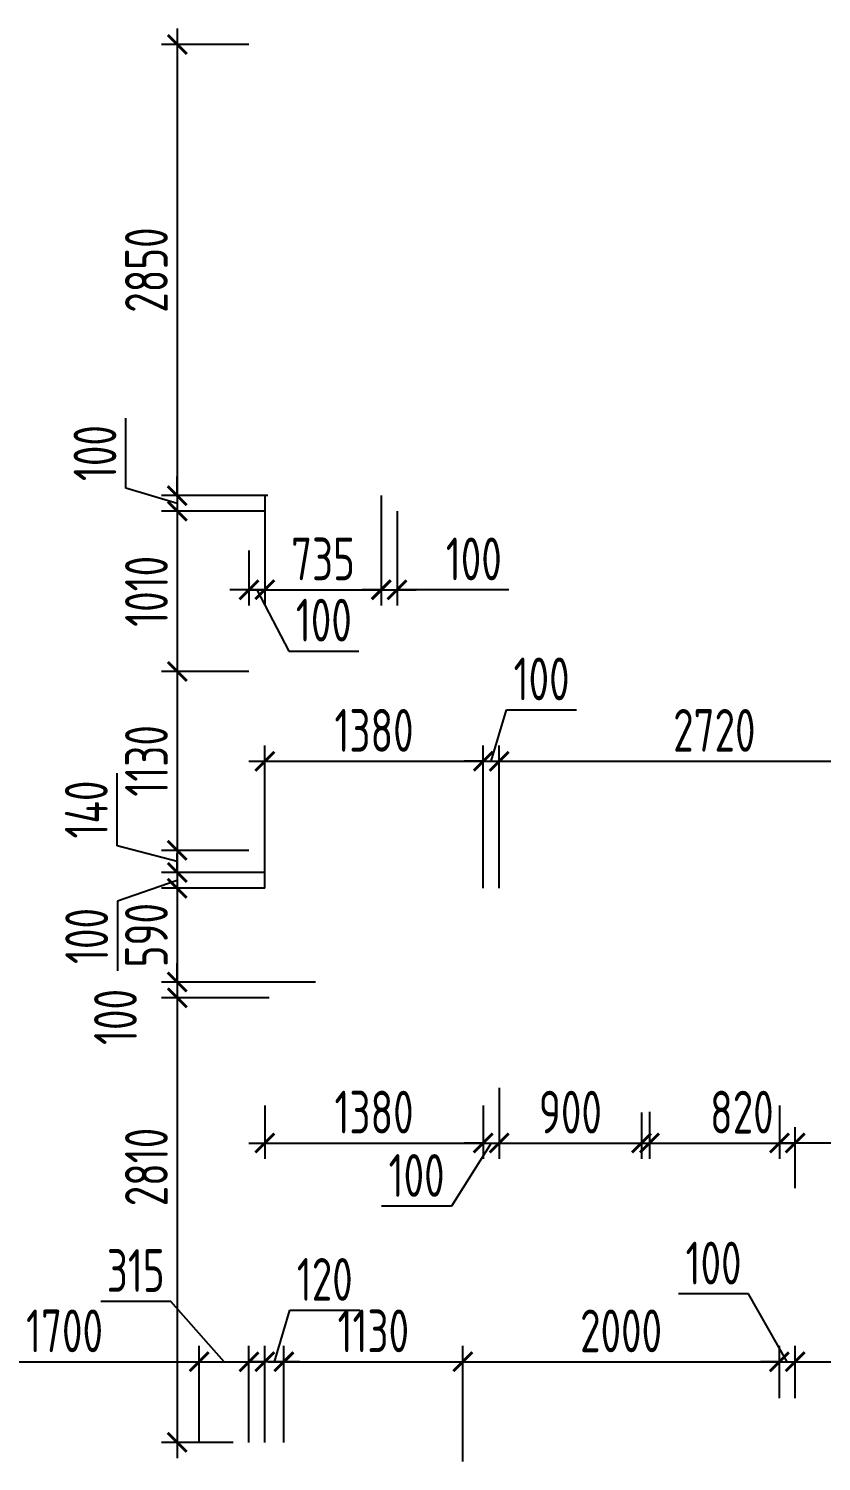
# Model space of a CAD drawing. Header units: millimetres. Extents: x -350007 to 535970, y -888 to 133718.
# Drawn here: x 71001 to 76007, y 118401 to 127451 of the extents above; entities that cross this region are included whole.
import ezdxf

# ---------------------------------------------------------------- set-up
doc = ezdxf.new("R2010")
doc.units = ezdxf.units.MM
doc.layers.add('АР_Размеры нов.', color=15, linetype='Continuous', lineweight=0)
doc.styles.add('ISOCPEUR', font='isocpeur.ttf', dxfattribs={"width": 0.7})
doc.dimstyles.new('R_100', dxfattribs={"dimtxt": 270, "dimasz": 120, "dimexe": 100, "dimexo": 0, "dimgap": 60, "dimtad": 1, "dimdec": 0, "dimrnd": 5, "dimzin": 0, "dimdsep": 46, "dimtxsty": 'ISOCPEUR', "dimblk": 'ARCHTICK', "dimcen": 0, "dimdle": 100, "dimclrd": 256, "dimclre": 256, "dimclrt": 256, "dimadec": 0, "dimazin": 0, "dimtfac": 2, "dimtdec": 0, "dimtofl": 0, "dimtmove": 1, "dimatfit": 3, "dimfxl": 1, "dimtvp": 3, "dimtolj": 1, "dimtzin": 0, "dimarcsym": 0})

# ---------------------------------------------------------------- blocks, each defined once
blk = doc.blocks.new('_ArchTick')
at = {"color": 0, "linetype": 'ByBlock', "const_width": 0.15}
blk.add_lwpolyline([(-0.5, -0.5), (0.5, 0.5)], dxfattribs=at)
blk = doc.blocks.new('*D2751')
at = {"layer": 'АР_Размеры нов.', "lineweight": -2, "ltscale": 100, "transparency": 16777216}
for p, q in [((72612.4, 118520.7), (72612.4, 119129.9)), ((73743, 118400.7), (73743, 119129.9)), ((72512.4, 119029.9), (73843, 119029.9))]:
    blk.add_line(p, q, dxfattribs=at)
at = {"layer": 'АР_Размеры нов.', "lineweight": -2, "ltscale": 100, "transparency": 16777216, "xscale": 120, "yscale": 120, "zscale": 120, "rotation": 180}
blk.add_blockref('_ArchTick', (72612.4, 119029.9), dxfattribs=at)
at = {"layer": 'АР_Размеры нов.', "lineweight": -2, "ltscale": 100, "transparency": 16777216, "xscale": 120, "yscale": 120, "zscale": 120}
blk.add_blockref('_ArchTick', (73743, 119029.9), dxfattribs=at)
at = {"layer": 'АР_Размеры нов.', "ltscale": 100, "transparency": 16777216, "insert": (73177.7, 119224.9), "char_height": 270, "attachment_point": 5, "style": 'ISOCPEUR'}
blk.add_mtext('\\A1;1130', dxfattribs=at)
blk = doc.blocks.new('*D2436')
at = {"layer": 'АР_Размеры нов.', "lineweight": -2, "ltscale": 500, "transparency": 16777216}
for p, q in [((70377.4, 118520.7), (70377.4, 119129.9)), ((72077.4, 118520.7), (72077.4, 119129.9)), ((70277.4, 119029.9), (72177.4, 119029.9))]:
    blk.add_line(p, q, dxfattribs=at)
at = {"layer": 'АР_Размеры нов.', "lineweight": -2, "ltscale": 500, "transparency": 16777216, "xscale": 120, "yscale": 120, "zscale": 120, "rotation": 180}
blk.add_blockref('_ArchTick', (70377.4, 119029.9), dxfattribs=at)
at = {"layer": 'АР_Размеры нов.', "lineweight": -2, "ltscale": 500, "transparency": 16777216, "xscale": 120, "yscale": 120, "zscale": 120}
blk.add_blockref('_ArchTick', (72077.4, 119029.9), dxfattribs=at)
at = {"layer": 'АР_Размеры нов.', "lineweight": 13, "ltscale": 500, "transparency": 16777216, "insert": (71227.4, 119224.9), "char_height": 270, "attachment_point": 5, "style": 'ISOCPEUR'}
blk.add_mtext('\\A1;1700', dxfattribs=at)
blk = doc.blocks.new('*D2437')
at = {"layer": 'АР_Размеры нов.', "lineweight": -2, "ltscale": 500, "transparency": 16777216}
for p, q in [((71897.9, 119411.1), (71456.6, 119411.1)), ((72234.9, 119029.9), (71897.9, 119411.1)), ((72077.4, 118520.7), (72077.4, 119129.9)), ((72392.4, 118520.7), (72392.4, 119129.9)), ((71977.4, 119029.9), (72492.4, 119029.9))]:
    blk.add_line(p, q, dxfattribs=at)
at = {"layer": 'АР_Размеры нов.', "lineweight": -2, "ltscale": 500, "transparency": 16777216, "xscale": 120, "yscale": 120, "zscale": 120, "rotation": 180}
blk.add_blockref('_ArchTick', (72077.4, 119029.9), dxfattribs=at)
at = {"layer": 'АР_Размеры нов.', "lineweight": -2, "ltscale": 500, "transparency": 16777216, "xscale": 120, "yscale": 120, "zscale": 120}
blk.add_blockref('_ArchTick', (72392.4, 119029.9), dxfattribs=at)
at = {"layer": 'АР_Размеры нов.', "lineweight": 13, "ltscale": 500, "transparency": 16777216, "insert": (71677.3, 119606.1), "char_height": 270, "attachment_point": 5, "style": 'ISOCPEUR'}
blk.add_mtext('\\A1;315', dxfattribs=at)
blk = doc.blocks.new('*D2471')
at = {"layer": 'АР_Размеры нов.', "lineweight": -2, "ltscale": 500, "transparency": 16777216}
for p, q in [((71939.7, 127450.7), (71939.7, 124400.7)), ((72392.4, 127350.7), (71839.7, 127350.7)), ((72512.4, 124500.7), (71839.7, 124500.7))]:
    blk.add_line(p, q, dxfattribs=at)
at = {"layer": 'АР_Размеры нов.', "lineweight": -2, "ltscale": 500, "transparency": 16777216, "xscale": 120, "yscale": 120, "zscale": 120}
for p, rotation in [((71939.7, 127350.7), 90), ((71939.7, 124500.7), 270)]:
    blk.add_blockref('_ArchTick', p, dxfattribs=dict(at, rotation=rotation))
at = {"layer": 'АР_Размеры нов.', "lineweight": 13, "ltscale": 500, "transparency": 16777216, "insert": (71744.7, 125925.7), "char_height": 270, "attachment_point": 5, "rotation": 90, "style": 'ISOCPEUR'}
blk.add_mtext('\\A1;2850', dxfattribs=at)
blk = doc.blocks.new('*D2484')
at = {"layer": 'АР_Размеры нов.', "lineweight": -2, "ltscale": 500, "transparency": 16777216}
for p, q in [((71614.7, 124549), (71614.7, 124990.3)), ((71939.7, 124500.7), (71939.7, 124620.7)), ((71939.7, 124451.5), (71614.7, 124549)), ((72512.4, 124500.7), (71839.7, 124500.7)), ((71939.7, 124500.7), (71939.7, 124402.3)), ((72492.4, 124402.3), (71839.7, 124402.3)), ((71939.7, 124402.3), (71939.7, 124282.3))]:
    blk.add_line(p, q, dxfattribs=at)
at = {"layer": 'АР_Размеры нов.', "lineweight": -2, "ltscale": 500, "transparency": 16777216, "xscale": 120, "yscale": 120, "zscale": 120}
for p, rotation in [((71939.7, 124500.7), 270), ((71939.7, 124402.3), 90)]:
    blk.add_blockref('_ArchTick', p, dxfattribs=dict(at, rotation=rotation))
at = {"layer": 'АР_Размеры нов.', "lineweight": 13, "ltscale": 500, "transparency": 16777216, "insert": (71419.7, 124769.6), "char_height": 270, "attachment_point": 5, "rotation": 90, "style": 'ISOCPEUR'}
blk.add_mtext('\\A1;100', dxfattribs=at)
blk = doc.blocks.new('*D2485')
at = {"layer": 'АР_Размеры нов.', "lineweight": -2, "ltscale": 500, "transparency": 16777216}
for p, q in [((71939.7, 124502.3), (71939.7, 123290.3)), ((72492.4, 124402.3), (71839.7, 124402.3)), ((72392.4, 123390.3), (71839.7, 123390.3))]:
    blk.add_line(p, q, dxfattribs=at)
at = {"layer": 'АР_Размеры нов.', "lineweight": -2, "ltscale": 500, "transparency": 16777216, "xscale": 120, "yscale": 120, "zscale": 120}
for p, rotation in [((71939.7, 124402.3), 90), ((71939.7, 123390.3), 270)]:
    blk.add_blockref('_ArchTick', p, dxfattribs=dict(at, rotation=rotation))
at = {"layer": 'АР_Размеры нов.', "lineweight": 13, "ltscale": 500, "transparency": 16777216, "insert": (71744.7, 123896.3), "char_height": 270, "attachment_point": 5, "rotation": 90, "style": 'ISOCPEUR'}
blk.add_mtext('\\A1;1010', dxfattribs=at)
blk = doc.blocks.new('*D2486')
at = {"layer": 'АР_Размеры нов.', "lineweight": -2, "ltscale": 500, "transparency": 16777216}
for p, q in [((71939.7, 123490.3), (71939.7, 122160.3)), ((72392.4, 123390.3), (71839.7, 123390.3)), ((72392.4, 122260.3), (71839.7, 122260.3))]:
    blk.add_line(p, q, dxfattribs=at)
at = {"layer": 'АР_Размеры нов.', "lineweight": -2, "ltscale": 500, "transparency": 16777216, "xscale": 120, "yscale": 120, "zscale": 120}
for p, rotation in [((71939.7, 123390.3), 90), ((71939.7, 122260.3), 270)]:
    blk.add_blockref('_ArchTick', p, dxfattribs=dict(at, rotation=rotation))
at = {"layer": 'АР_Размеры нов.', "lineweight": 13, "ltscale": 500, "transparency": 16777216, "insert": (71744.7, 122825.3), "char_height": 270, "attachment_point": 5, "rotation": 90, "style": 'ISOCPEUR'}
blk.add_mtext('\\A1;1130', dxfattribs=at)
blk = doc.blocks.new('*D2487')
at = {"layer": 'АР_Размеры нов.', "lineweight": -2, "ltscale": 500, "transparency": 16777216}
for p, q in [((72492.4, 124500.7), (72492.4, 123806)), ((73227.4, 124500.7), (73227.4, 123806)), ((72392.4, 123906), (73327.4, 123906))]:
    blk.add_line(p, q, dxfattribs=at)
at = {"layer": 'АР_Размеры нов.', "lineweight": -2, "ltscale": 500, "transparency": 16777216, "xscale": 120, "yscale": 120, "zscale": 120, "rotation": 180}
blk.add_blockref('_ArchTick', (72492.4, 123906), dxfattribs=at)
at = {"layer": 'АР_Размеры нов.', "lineweight": -2, "ltscale": 500, "transparency": 16777216, "xscale": 120, "yscale": 120, "zscale": 120}
blk.add_blockref('_ArchTick', (73227.4, 123906), dxfattribs=at)
at = {"layer": 'АР_Размеры нов.', "lineweight": 13, "ltscale": 500, "transparency": 16777216, "insert": (72859.9, 124101), "char_height": 270, "attachment_point": 5, "style": 'ISOCPEUR'}
blk.add_mtext('\\A1;735', dxfattribs=at)
blk = doc.blocks.new('*D2488')
at = {"layer": 'АР_Размеры нов.', "lineweight": -2, "ltscale": 500, "transparency": 16777216}
for p, q in [((73227.4, 124500.7), (73227.4, 123806)), ((73327.4, 124402.3), (73327.4, 123806)), ((73227.4, 123906), (73107.4, 123906)), ((73227.4, 123906), (73327.4, 123906)), ((73327.4, 123906), (73447.4, 123906)), ((74033.1, 123906), (73327.4, 123906))]:
    blk.add_line(p, q, dxfattribs=at)
at = {"layer": 'АР_Размеры нов.', "lineweight": -2, "ltscale": 500, "transparency": 16777216, "xscale": 120, "yscale": 120, "zscale": 120}
blk.add_blockref('_ArchTick', (73227.4, 123906), dxfattribs=at)
at = {"layer": 'АР_Размеры нов.', "lineweight": -2, "ltscale": 500, "transparency": 16777216, "xscale": 120, "yscale": 120, "zscale": 120, "rotation": 180}
blk.add_blockref('_ArchTick', (73327.4, 123906), dxfattribs=at)
at = {"layer": 'АР_Размеры нов.', "lineweight": 13, "ltscale": 500, "transparency": 16777216, "insert": (73812.4, 124101), "char_height": 270, "attachment_point": 5, "style": 'ISOCPEUR'}
blk.add_mtext('\\A1;100', dxfattribs=at)
blk = doc.blocks.new('*D2489')
at = {"layer": 'АР_Размеры нов.', "lineweight": -2, "ltscale": 500, "transparency": 16777216}
for p, q in [((72392.4, 124153.3), (72392.4, 123806)), ((72492.4, 124153.3), (72492.4, 123806)), ((72392.4, 123906), (72272.4, 123906)), ((72492.4, 123906), (72392.4, 123906)), ((72442.4, 123906), (72644.6, 123519.4)), ((72492.4, 123906), (72612.4, 123906)), ((72644.6, 123519.4), (73085.9, 123519.4))]:
    blk.add_line(p, q, dxfattribs=at)
at = {"layer": 'АР_Размеры нов.', "lineweight": -2, "ltscale": 500, "transparency": 16777216, "xscale": 120, "yscale": 120, "zscale": 120}
blk.add_blockref('_ArchTick', (72392.4, 123906), dxfattribs=at)
at = {"layer": 'АР_Размеры нов.', "lineweight": -2, "ltscale": 500, "transparency": 16777216, "xscale": 120, "yscale": 120, "zscale": 120, "rotation": 180}
blk.add_blockref('_ArchTick', (72492.4, 123906), dxfattribs=at)
at = {"layer": 'АР_Размеры нов.', "lineweight": 13, "ltscale": 500, "transparency": 16777216, "insert": (72865.2, 123714.4), "char_height": 270, "attachment_point": 5, "style": 'ISOCPEUR'}
blk.add_mtext('\\A1;100', dxfattribs=at)
blk = doc.blocks.new('*D2490')
at = {"layer": 'АР_Размеры нов.', "lineweight": -2, "ltscale": 500, "transparency": 16777216}
for p, q in [((71559.9, 122287.8), (71559.9, 122748)), ((71939.7, 122360.3), (71939.7, 122020.3)), ((71939.7, 122190.3), (71559.9, 122287.8)), ((72392.4, 122260.3), (71839.7, 122260.3)), ((72492.4, 122120.3), (71839.7, 122120.3))]:
    blk.add_line(p, q, dxfattribs=at)
at = {"layer": 'АР_Размеры нов.', "lineweight": -2, "ltscale": 500, "transparency": 16777216, "xscale": 120, "yscale": 120, "zscale": 120}
for p, rotation in [((71939.7, 122260.3), 90), ((71939.7, 122120.3), 270)]:
    blk.add_blockref('_ArchTick', p, dxfattribs=dict(at, rotation=rotation))
at = {"layer": 'АР_Размеры нов.', "lineweight": 13, "ltscale": 500, "transparency": 16777216, "insert": (71364.9, 122517.9), "char_height": 270, "attachment_point": 5, "rotation": 90, "style": 'ISOCPEUR'}
blk.add_mtext('\\A1;140', dxfattribs=at)
blk = doc.blocks.new('*D2491')
at = {"layer": 'АР_Размеры нов.', "lineweight": -2, "ltscale": 500, "transparency": 16777216}
for p, q in [((71939.7, 122120.3), (71939.7, 122240.3)), ((72492.4, 122120.3), (71839.7, 122120.3)), ((71939.7, 122120.3), (71939.7, 122020.3)), ((71939.7, 122070.3), (71562.5, 121939.8)), ((72492.4, 122020.3), (71839.7, 122020.3)), ((71939.7, 122020.3), (71939.7, 121900.3)), ((71562.5, 121939.8), (71562.5, 121498.5))]:
    blk.add_line(p, q, dxfattribs=at)
at = {"layer": 'АР_Размеры нов.', "lineweight": -2, "ltscale": 500, "transparency": 16777216, "xscale": 120, "yscale": 120, "zscale": 120}
for p, rotation in [((71939.7, 122120.3), 270), ((71939.7, 122020.3), 90)]:
    blk.add_blockref('_ArchTick', p, dxfattribs=dict(at, rotation=rotation))
at = {"layer": 'АР_Размеры нов.', "lineweight": 13, "ltscale": 500, "transparency": 16777216, "insert": (71367.5, 121719.2), "char_height": 270, "attachment_point": 5, "rotation": 90, "style": 'ISOCPEUR'}
blk.add_mtext('\\A1;100', dxfattribs=at)
blk = doc.blocks.new('*D2492')
at = {"layer": 'АР_Размеры нов.', "lineweight": -2, "ltscale": 500, "transparency": 16777216}
for p, q in [((71939.7, 121428.5), (71939.7, 118420.7)), ((72520.6, 121328.5), (71839.7, 121328.5)), ((72292.4, 118520.7), (71839.7, 118520.7))]:
    blk.add_line(p, q, dxfattribs=at)
at = {"layer": 'АР_Размеры нов.', "lineweight": -2, "ltscale": 500, "transparency": 16777216, "xscale": 120, "yscale": 120, "zscale": 120}
for p, rotation in [((71939.7, 121328.5), 90), ((71939.7, 118520.7), 270)]:
    blk.add_blockref('_ArchTick', p, dxfattribs=dict(at, rotation=rotation))
at = {"layer": 'АР_Размеры нов.', "lineweight": 13, "ltscale": 500, "transparency": 16777216, "insert": (71744.7, 120259.7), "char_height": 270, "attachment_point": 5, "rotation": 90, "style": 'ISOCPEUR'}
blk.add_mtext('\\A1;2810', dxfattribs=at)
blk = doc.blocks.new('*D2493')
at = {"layer": 'АР_Размеры нов.', "lineweight": -2, "ltscale": 500, "transparency": 16777216}
for p, q in [((71939.7, 121428.5), (71939.7, 121548.5)), ((72392.4, 121428.5), (71839.7, 121428.5)), ((72392.4, 121328.5), (71839.7, 121328.5)), ((71939.7, 121328.5), (71939.7, 121208.5))]:
    blk.add_line(p, q, dxfattribs=at)
at = {"layer": 'АР_Размеры нов.', "lineweight": -2, "ltscale": 500, "transparency": 16777216, "xscale": 120, "yscale": 120, "zscale": 120}
for p, rotation in [((71939.7, 121428.5), 270), ((71939.7, 121328.5), 90)]:
    blk.add_blockref('_ArchTick', p, dxfattribs=dict(at, rotation=rotation))
at = {"layer": 'АР_Размеры нов.', "lineweight": 13, "ltscale": 500, "transparency": 16777216, "insert": (71549.1, 121207.7), "char_height": 270, "attachment_point": 5, "rotation": 90, "style": 'ISOCPEUR'}
blk.add_mtext('\\A1;100', dxfattribs=at)
blk = doc.blocks.new('*D2494')
at = {"layer": 'АР_Размеры нов.', "lineweight": -2, "ltscale": 500, "transparency": 16777216}
for p, q in [((71939.7, 122120.3), (71939.7, 121328.5)), ((72492.4, 122020.3), (71839.7, 122020.3)), ((72811.5, 121428.5), (71839.7, 121428.5))]:
    blk.add_line(p, q, dxfattribs=at)
at = {"layer": 'АР_Размеры нов.', "lineweight": -2, "ltscale": 500, "transparency": 16777216, "xscale": 120, "yscale": 120, "zscale": 120}
for p, rotation in [((71939.7, 122020.3), 90), ((71939.7, 121428.5), 270)]:
    blk.add_blockref('_ArchTick', p, dxfattribs=dict(at, rotation=rotation))
at = {"layer": 'АР_Размеры нов.', "lineweight": 13, "ltscale": 500, "transparency": 16777216, "insert": (71744.7, 121724.4), "char_height": 270, "attachment_point": 5, "rotation": 90, "style": 'ISOCPEUR'}
blk.add_mtext('\\A1;590', dxfattribs=at)
blk = doc.blocks.new('*D2495')
at = {"layer": 'АР_Размеры нов.', "lineweight": -2, "ltscale": 500, "transparency": 16777216}
for p, q in [((72552.7, 119029.9), (72650.2, 119354.9)), ((72650.2, 119354.9), (73091.5, 119354.9)), ((72492.4, 118520.7), (72492.4, 119129.9)), ((72613, 118520.7), (72613, 119129.9)), ((72713, 119029.9), (72392.4, 119029.9))]:
    blk.add_line(p, q, dxfattribs=at)
at = {"layer": 'АР_Размеры нов.', "lineweight": -2, "ltscale": 500, "transparency": 16777216, "xscale": 120, "yscale": 120, "zscale": 120, "rotation": 180}
blk.add_blockref('_ArchTick', (72492.4, 119029.9), dxfattribs=at)
at = {"layer": 'АР_Размеры нов.', "lineweight": -2, "ltscale": 500, "transparency": 16777216, "xscale": 120, "yscale": 120, "zscale": 120}
blk.add_blockref('_ArchTick', (72613, 119029.9), dxfattribs=at)
at = {"layer": 'АР_Размеры нов.', "lineweight": 13, "ltscale": 500, "transparency": 16777216, "insert": (72870.8, 119549.9), "char_height": 270, "attachment_point": 5, "style": 'ISOCPEUR'}
blk.add_mtext('\\A1;120', dxfattribs=at)
blk = doc.blocks.new('*D2496')
at = {"layer": 'АР_Размеры нов.', "lineweight": -2, "ltscale": 500, "transparency": 16777216}
for p, q in [((73743, 118520.7), (73743, 119129.9)), ((75742.4, 118800.7), (75742.4, 119129.9)), ((73643, 119029.9), (75842.4, 119029.9))]:
    blk.add_line(p, q, dxfattribs=at)
at = {"layer": 'АР_Размеры нов.', "lineweight": -2, "ltscale": 500, "transparency": 16777216, "xscale": 120, "yscale": 120, "zscale": 120, "rotation": 180}
blk.add_blockref('_ArchTick', (73743, 119029.9), dxfattribs=at)
at = {"layer": 'АР_Размеры нов.', "lineweight": -2, "ltscale": 500, "transparency": 16777216, "xscale": 120, "yscale": 120, "zscale": 120}
blk.add_blockref('_ArchTick', (75742.4, 119029.9), dxfattribs=at)
at = {"layer": 'АР_Размеры нов.', "lineweight": 13, "ltscale": 500, "transparency": 16777216, "insert": (74742.7, 119224.9), "char_height": 270, "attachment_point": 5, "style": 'ISOCPEUR'}
blk.add_mtext('\\A1;2000', dxfattribs=at)
blk = doc.blocks.new('*D2497')
at = {"layer": 'АР_Размеры нов.', "lineweight": -2, "ltscale": 500, "transparency": 16777216}
for p, q in [((75547.4, 119458.2), (75106.1, 119458.2)), ((75792.4, 119029.9), (75547.4, 119458.2)), ((75742.4, 118800.7), (75742.4, 119129.9)), ((75842.4, 118800.7), (75842.4, 119129.9)), ((75742.4, 119029.9), (75622.4, 119029.9)), ((75742.4, 119029.9), (75842.4, 119029.9)), ((75842.4, 119029.9), (75962.4, 119029.9))]:
    blk.add_line(p, q, dxfattribs=at)
at = {"layer": 'АР_Размеры нов.', "lineweight": -2, "ltscale": 500, "transparency": 16777216, "xscale": 120, "yscale": 120, "zscale": 120}
blk.add_blockref('_ArchTick', (75742.4, 119029.9), dxfattribs=at)
at = {"layer": 'АР_Размеры нов.', "lineweight": -2, "ltscale": 500, "transparency": 16777216, "xscale": 120, "yscale": 120, "zscale": 120, "rotation": 180}
blk.add_blockref('_ArchTick', (75842.4, 119029.9), dxfattribs=at)
at = {"layer": 'АР_Размеры нов.', "lineweight": 13, "ltscale": 500, "transparency": 16777216, "insert": (75326.7, 119653.2), "char_height": 270, "attachment_point": 5, "style": 'ISOCPEUR'}
blk.add_mtext('\\A1;100', dxfattribs=at)
blk = doc.blocks.new('*D2498')
at = {"layer": 'АР_Размеры нов.', "lineweight": -2, "ltscale": 500, "transparency": 16777216}
for p, q in [((72492.4, 122020.3), (72492.4, 122923)), ((73872.4, 122020.3), (73872.4, 122923)), ((72392.4, 122823), (73972.4, 122823))]:
    blk.add_line(p, q, dxfattribs=at)
at = {"layer": 'АР_Размеры нов.', "lineweight": -2, "ltscale": 500, "transparency": 16777216, "xscale": 120, "yscale": 120, "zscale": 120, "rotation": 180}
blk.add_blockref('_ArchTick', (72492.4, 122823), dxfattribs=at)
at = {"layer": 'АР_Размеры нов.', "lineweight": -2, "ltscale": 500, "transparency": 16777216, "xscale": 120, "yscale": 120, "zscale": 120}
blk.add_blockref('_ArchTick', (73872.4, 122823), dxfattribs=at)
at = {"layer": 'АР_Размеры нов.', "lineweight": 13, "ltscale": 500, "transparency": 16777216, "insert": (73182.4, 123018), "char_height": 270, "attachment_point": 5, "style": 'ISOCPEUR'}
blk.add_mtext('\\A1;1380', dxfattribs=at)
blk = doc.blocks.new('*D2499')
at = {"layer": 'АР_Размеры нов.', "lineweight": -2, "ltscale": 500, "transparency": 16777216}
for p, q in [((73922.4, 122823), (74019.9, 123148)), ((74019.9, 123148), (74461.2, 123148)), ((73872.4, 122020.3), (73872.4, 122923)), ((73972.4, 122020.3), (73972.4, 122923)), ((73872.4, 122823), (73752.4, 122823)), ((73872.4, 122823), (73972.4, 122823)), ((73972.4, 122823), (74092.4, 122823))]:
    blk.add_line(p, q, dxfattribs=at)
at = {"layer": 'АР_Размеры нов.', "lineweight": -2, "ltscale": 500, "transparency": 16777216, "xscale": 120, "yscale": 120, "zscale": 120}
blk.add_blockref('_ArchTick', (73872.4, 122823), dxfattribs=at)
at = {"layer": 'АР_Размеры нов.', "lineweight": -2, "ltscale": 500, "transparency": 16777216, "xscale": 120, "yscale": 120, "zscale": 120, "rotation": 180}
blk.add_blockref('_ArchTick', (73972.4, 122823), dxfattribs=at)
at = {"layer": 'АР_Размеры нов.', "lineweight": 13, "ltscale": 500, "transparency": 16777216, "insert": (74240.5, 123343), "char_height": 270, "attachment_point": 5, "style": 'ISOCPEUR'}
blk.add_mtext('\\A1;100', dxfattribs=at)
blk = doc.blocks.new('*D2500')
at = {"layer": 'АР_Размеры нов.', "lineweight": -2, "ltscale": 500, "transparency": 16777216}
for p, q in [((73972.4, 122020.3), (73972.4, 122923)), ((76690.9, 122020.3), (76690.9, 122923)), ((73872.4, 122823), (76790.9, 122823))]:
    blk.add_line(p, q, dxfattribs=at)
at = {"layer": 'АР_Размеры нов.', "lineweight": -2, "ltscale": 500, "transparency": 16777216, "xscale": 120, "yscale": 120, "zscale": 120, "rotation": 180}
blk.add_blockref('_ArchTick', (73972.4, 122823), dxfattribs=at)
at = {"layer": 'АР_Размеры нов.', "lineweight": -2, "ltscale": 500, "transparency": 16777216, "xscale": 120, "yscale": 120, "zscale": 120}
blk.add_blockref('_ArchTick', (76690.9, 122823), dxfattribs=at)
at = {"layer": 'АР_Размеры нов.', "lineweight": 13, "ltscale": 500, "transparency": 16777216, "insert": (75331.6, 123018), "char_height": 270, "attachment_point": 5, "style": 'ISOCPEUR'}
blk.add_mtext('\\A1;2720', dxfattribs=at)
blk = doc.blocks.new('*D2518')
at = {"layer": 'АР_Размеры нов.', "lineweight": -2, "ltscale": 500, "transparency": 16777216}
for p, q in [((75842.4, 118800.7), (75842.4, 119129.9)), ((78020.7, 118520.5), (78020.7, 119129.9)), ((75742.4, 119029.9), (78120.7, 119029.9))]:
    blk.add_line(p, q, dxfattribs=at)
at = {"layer": 'АР_Размеры нов.', "lineweight": -2, "ltscale": 500, "transparency": 16777216, "xscale": 120, "yscale": 120, "zscale": 120, "rotation": 180}
blk.add_blockref('_ArchTick', (75842.4, 119029.9), dxfattribs=at)
at = {"layer": 'АР_Размеры нов.', "lineweight": -2, "ltscale": 500, "transparency": 16777216, "xscale": 120, "yscale": 120, "zscale": 120}
blk.add_blockref('_ArchTick', (78020.7, 119029.9), dxfattribs=at)
at = {"layer": 'АР_Размеры нов.', "lineweight": 13, "ltscale": 500, "transparency": 16777216, "insert": (76931.6, 119224.9), "char_height": 270, "attachment_point": 5, "style": 'ISOCPEUR'}
blk.add_mtext('\\A1;2180', dxfattribs=at)
blk = doc.blocks.new('*D2532')
at = {"layer": 'АР_Размеры нов.', "lineweight": -2, "ltscale": 500, "transparency": 16777216}
for p, q in [((72492.4, 120648.1), (72492.4, 120311.6)), ((73872.4, 120648.1), (73872.4, 120311.6)), ((72392.4, 120411.6), (73972.4, 120411.6))]:
    blk.add_line(p, q, dxfattribs=at)
at = {"layer": 'АР_Размеры нов.', "lineweight": -2, "ltscale": 500, "transparency": 16777216, "xscale": 120, "yscale": 120, "zscale": 120, "rotation": 180}
blk.add_blockref('_ArchTick', (72492.4, 120411.6), dxfattribs=at)
at = {"layer": 'АР_Размеры нов.', "lineweight": -2, "ltscale": 500, "transparency": 16777216, "xscale": 120, "yscale": 120, "zscale": 120}
blk.add_blockref('_ArchTick', (73872.4, 120411.6), dxfattribs=at)
at = {"layer": 'АР_Размеры нов.', "lineweight": 13, "ltscale": 500, "transparency": 16777216, "insert": (73182.4, 120606.6), "char_height": 270, "attachment_point": 5, "style": 'ISOCPEUR'}
blk.add_mtext('\\A1;1380', dxfattribs=at)
blk = doc.blocks.new('*D2533')
at = {"layer": 'АР_Размеры нов.', "lineweight": -2, "ltscale": 500, "transparency": 16777216}
for p, q in [((73972.4, 120760.4), (73972.4, 120311.6)), ((73872.4, 120648.1), (73872.4, 120311.6)), ((73922.4, 120411.6), (73671.7, 120011.6)), ((73872.4, 120411.6), (73752.4, 120411.6)), ((73872.4, 120411.6), (73972.4, 120411.6)), ((73972.4, 120411.6), (74092.4, 120411.6)), ((73671.7, 120011.6), (73230.4, 120011.6))]:
    blk.add_line(p, q, dxfattribs=at)
at = {"layer": 'АР_Размеры нов.', "lineweight": -2, "ltscale": 500, "transparency": 16777216, "xscale": 120, "yscale": 120, "zscale": 120}
blk.add_blockref('_ArchTick', (73872.4, 120411.6), dxfattribs=at)
at = {"layer": 'АР_Размеры нов.', "lineweight": -2, "ltscale": 500, "transparency": 16777216, "xscale": 120, "yscale": 120, "zscale": 120, "rotation": 180}
blk.add_blockref('_ArchTick', (73972.4, 120411.6), dxfattribs=at)
at = {"layer": 'АР_Размеры нов.', "lineweight": 13, "ltscale": 500, "transparency": 16777216, "insert": (73451.1, 120206.6), "char_height": 270, "attachment_point": 5, "style": 'ISOCPEUR'}
blk.add_mtext('\\A1;100', dxfattribs=at)
blk = doc.blocks.new('*D2534')
at = {"layer": 'АР_Размеры нов.', "lineweight": -2, "ltscale": 500, "transparency": 16777216}
for p, q in [((73972.4, 120760.4), (73972.4, 120311.6)), ((74872.4, 120604), (74872.4, 120311.6)), ((73872.4, 120411.6), (74972.4, 120411.6))]:
    blk.add_line(p, q, dxfattribs=at)
at = {"layer": 'АР_Размеры нов.', "lineweight": -2, "ltscale": 500, "transparency": 16777216, "xscale": 120, "yscale": 120, "zscale": 120, "rotation": 180}
blk.add_blockref('_ArchTick', (73972.4, 120411.6), dxfattribs=at)
at = {"layer": 'АР_Размеры нов.', "lineweight": -2, "ltscale": 500, "transparency": 16777216, "xscale": 120, "yscale": 120, "zscale": 120}
blk.add_blockref('_ArchTick', (74872.4, 120411.6), dxfattribs=at)
at = {"layer": 'АР_Размеры нов.', "lineweight": 13, "ltscale": 500, "transparency": 16777216, "insert": (74422.4, 120606.6), "char_height": 270, "attachment_point": 5, "style": 'ISOCPEUR'}
blk.add_mtext('\\A1;900', dxfattribs=at)
blk = doc.blocks.new('*D2535')
at = {"layer": 'АР_Размеры нов.', "lineweight": -2, "ltscale": 500, "transparency": 16777216}
for p, q in [((75742.4, 120648.1), (75742.4, 120311.6)), ((74922.4, 120608), (74922.4, 120311.6)), ((74822.4, 120411.6), (75842.4, 120411.6))]:
    blk.add_line(p, q, dxfattribs=at)
at = {"layer": 'АР_Размеры нов.', "lineweight": -2, "ltscale": 500, "transparency": 16777216, "xscale": 120, "yscale": 120, "zscale": 120, "rotation": 180}
blk.add_blockref('_ArchTick', (74922.4, 120411.6), dxfattribs=at)
at = {"layer": 'АР_Размеры нов.', "lineweight": -2, "ltscale": 500, "transparency": 16777216, "xscale": 120, "yscale": 120, "zscale": 120}
blk.add_blockref('_ArchTick', (75742.4, 120411.6), dxfattribs=at)
at = {"layer": 'АР_Размеры нов.', "lineweight": 13, "ltscale": 500, "transparency": 16777216, "insert": (75505.5, 120606.6), "char_height": 270, "attachment_point": 5, "style": 'ISOCPEUR'}
blk.add_mtext('\\A1;820', dxfattribs=at)
blk = doc.blocks.new('*D2536')
at = {"layer": 'АР_Размеры нов.', "lineweight": -2, "ltscale": 500, "transparency": 16777216}
for p, q in [((75842.4, 120126.1), (75842.4, 120511.6)), ((76742.4, 120126.1), (76742.4, 120511.6)), ((76842.4, 120411.6), (75742.4, 120411.6))]:
    blk.add_line(p, q, dxfattribs=at)
at = {"layer": 'АР_Размеры нов.', "lineweight": -2, "ltscale": 500, "transparency": 16777216, "xscale": 120, "yscale": 120, "zscale": 120, "rotation": 180}
blk.add_blockref('_ArchTick', (75842.4, 120411.6), dxfattribs=at)
at = {"layer": 'АР_Размеры нов.', "lineweight": -2, "ltscale": 500, "transparency": 16777216, "xscale": 120, "yscale": 120, "zscale": 120}
blk.add_blockref('_ArchTick', (76742.4, 120411.6), dxfattribs=at)
at = {"layer": 'АР_Размеры нов.', "lineweight": 13, "ltscale": 500, "transparency": 16777216, "insert": (76292.4, 120606.6), "char_height": 270, "attachment_point": 5, "style": 'ISOCPEUR'}
blk.add_mtext('\\A1;900', dxfattribs=at)

msp = doc.modelspace()

# ---------------------------------------------------------------- dimensions: what is measured, and where the dimension line sits
at = {"layer": 'АР_Размеры нов.', "lineweight": 13, "ltscale": 500}
for base, p1, p2, picture, middle in [((71939.7, 124500.7), (72392.4, 127350.7), (72512.4, 124500.7), '*D2471', (71744.7, 125925.7)), ((71939.7, 124402.3), (72512.4, 124500.7), (72492.4, 124402.3), '*D2484', (71419.7, 124609)), ((71939.7, 123390.3), (72492.4, 124402.3), (72392.4, 123390.3), '*D2485', (71744.7, 123896.3)), ((71939.7, 122260.3), (72392.4, 123390.3), (72392.4, 122260.3), '*D2486', (71744.7, 122825.3)), ((71939.7, 121428.5), (72492.4, 122020.3), (72811.5, 121428.5), '*D2494', (71744.7, 121724.4))]:
    dim = msp.add_linear_dim(base=base, p1=p1, p2=p2, angle=90, dimstyle='R_100', override={"dimpost": '\\X'}, dxfattribs=at)
    dim.commit()
    dim.dimension.update_dxf_attribs({"geometry": picture, "text_midpoint": middle})
for base, p1, p2, picture, middle in [((73227.4, 123906), (72492.4, 124500.7), (73227.4, 124500.7), '*D2487', (72859.9, 124101)), ((73972.4, 122823), (73872.4, 122020.3), (73972.4, 122020.3), '*D2499', (74079.9, 123343)), ((73872.4, 122823), (72492.4, 122020.3), (73872.4, 122020.3), '*D2498', (73182.4, 123018)), ((76690.9013, 122822.9815), (73972.3922, 122020.3155), (76690.9013, 122020.3157), '*D2500', (75331.6468, 123017.9815)), ((73872.4, 120411.6), (72492.4, 120648.1), (73872.4, 120648.1), '*D2532', (73182.4, 120606.6)), ((74872.4, 120411.6), (73972.4, 120760.4), (74872.4, 120604), '*D2534', (74422.4, 120606.6)), ((75842.4, 120411.6), (76742.4, 120126.1), (75842.4, 120126.1), '*D2536', (76292.4, 120606.6)), ((72492.4, 119029.9), (72613, 118520.7), (72492.4, 118520.7), '*D2495', (72710.2, 119549.9)), ((72077.4, 119029.9), (70377.4, 118520.7), (72077.4, 118520.7), '*D2436', (71227.4, 119224.9)), ((75742.4, 119029.9), (73743, 118520.7), (75742.4, 118800.7), '*D2496', (74742.7, 119224.9)), ((78020.7, 119029.9), (75842.4, 118800.7), (78020.7, 118520.5), '*D2518', (76931.6, 119224.9))]:
    dim = msp.add_linear_dim(base=base, p1=p1, p2=p2, dimstyle='R_100', override={"dimpost": '\\X'}, dxfattribs=at)
    dim.commit()
    dim.dimension.update_dxf_attribs({"geometry": picture, "text_midpoint": middle})
for base, p1, p2, picture, middle in [((73327.4, 123906), (73227.4, 124500.7), (73327.4, 124402.3), '*D2488', (73812.4, 123731.2)), ((72392.4, 123906), (72492.4, 124153.3), (72392.4, 124153.3), '*D2489', (72704.6, 123519.4)), ((73972.4, 120411.6), (73872.4, 120648.1), (73972.4, 120760.4), '*D2533', (73611.7, 120011.6)), ((75742.4, 120411.6), (74922.4, 120608), (75742.4, 120648.1), '*D2535', (75505.5, 120411.6)), ((75842.4, 119029.9), (75742.4, 118800.7), (75842.4, 118800.7), '*D2497', (75487.4, 119458.2)), ((72392.4, 119029.9), (72077.4, 118520.7), (72392.4, 118520.7), '*D2437', (71837.9, 119411.1))]:
    dim = msp.add_linear_dim(base=base, p1=p1, p2=p2, dimstyle='R_100', override={"dimpost": '\\X'}, dxfattribs=at)
    dim.commit()
    dim.dimension.update_dxf_attribs({"geometry": picture, "text_midpoint": middle, "dimtype": 160})
for base, p1, p2, picture, middle in [((71939.7, 122120.3), (72392.4, 122260.3), (72492.4, 122120.3), '*D2490', (71559.9, 122347.8)), ((71939.7, 122020.3), (72492.4, 122120.3), (72492.4, 122020.3), '*D2491', (71562.5, 121879.8)), ((71939.7, 121328.5), (72392.4, 121428.5), (72392.4, 121328.5), '*D2493', (71744.1, 121207.7)), ((71939.7, 118520.7), (72520.6, 121328.5), (72292.4, 118520.7), '*D2492', (71939.7, 120259.7))]:
    dim = msp.add_linear_dim(base=base, p1=p1, p2=p2, angle=90, dimstyle='R_100', override={"dimpost": '\\X'}, dxfattribs=at)
    dim.commit()
    dim.dimension.update_dxf_attribs({"geometry": picture, "text_midpoint": middle, "dimtype": 160})
at = {"layer": 'АР_Размеры нов.', "ltscale": 100}
dim = msp.add_linear_dim(base=(73743, 119029.9), p1=(72612.4, 118520.7), p2=(73743, 118400.7), dimstyle='R_100', override={"dimpost": '\\X', "dimfxl": 2.5, "dimarcsym": 2}, dxfattribs=at)
dim.commit()
dim.dimension.update_dxf_attribs({"geometry": '*D2751', "text_midpoint": (73177.7, 119224.9)})

doc.saveas('drawing.dxf')
